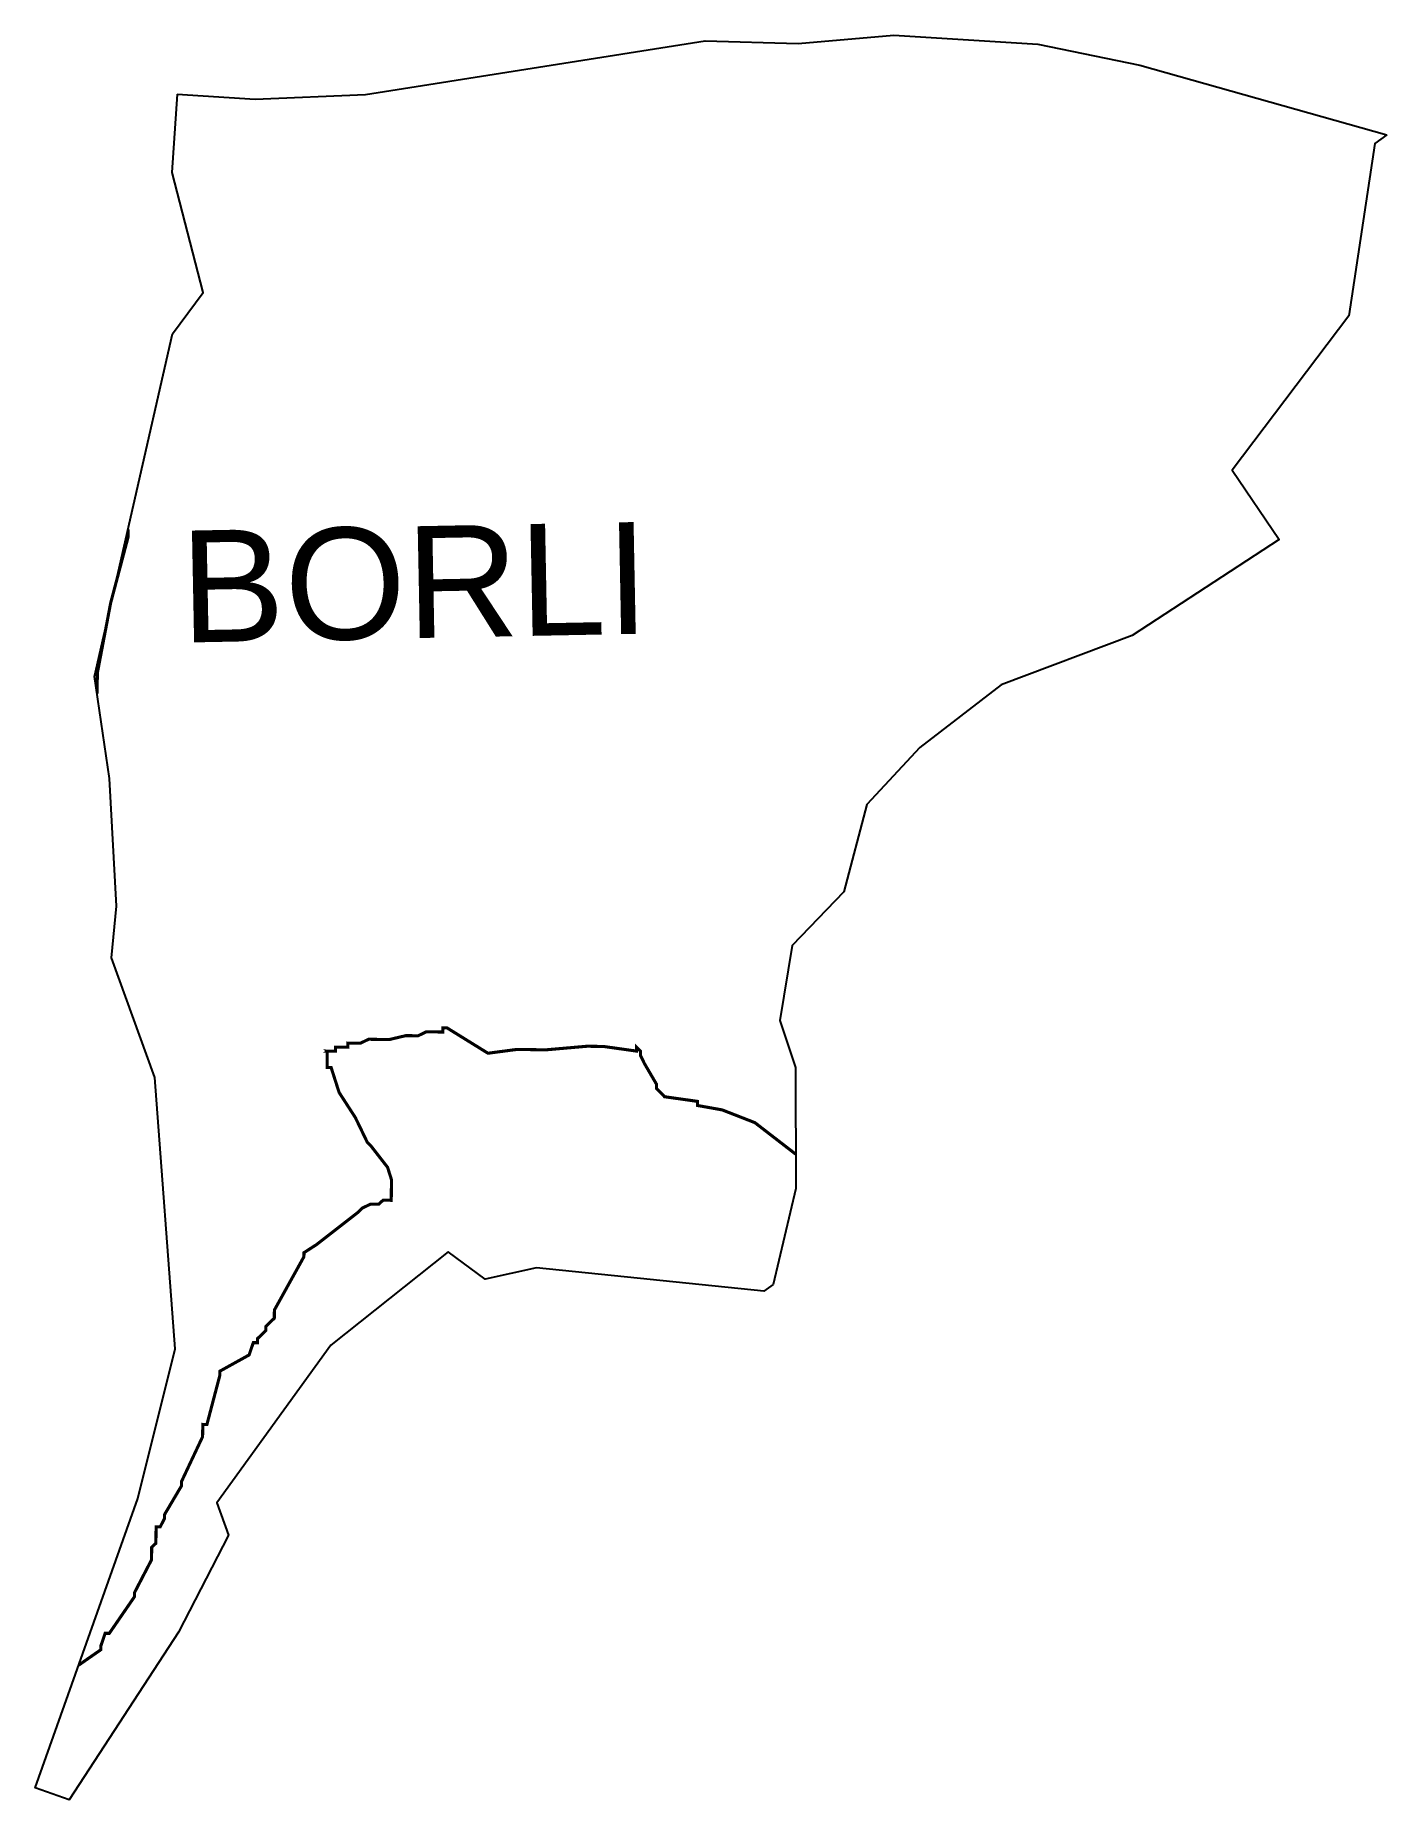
# Model space of a CAD drawing. Header units: metres. Extents: x 279413 to 280727, y 2047192 to 2048907.
import ezdxf

# ---------------------------------------------------------------- set-up
doc = ezdxf.new("R2010")
doc.units = ezdxf.units.M
for name, color, linetype in [('A-BLDG', 7, 'Continuous'), ('HAZARDS LINE', 1, 'Continuous'), ('village', 3, 'Continuous'), ('VILLAGE NAME', 250, 'Continuous')]:
    doc.layers.add(name, color=color, linetype=linetype)
doc.styles.get("Standard").update_dxf_attribs({"font": 'simplex.shx'})

msp = doc.modelspace()

# ---------------------------------------------------------------- linework, layer by layer
at = {"layer": 'A-BLDG', "color": 3, "flags": 128}
msp.add_lwpolyline([(279546.4, 2048773.8), (279551.5, 2048850.1)], dxfattribs=at)
at = {"layer": 'HAZARDS LINE', "lineweight": 18, "const_width": 3}
for points in [[(279473.5, 2048267.2), (279473.7, 2048287.1), (279486.6, 2048355.1), (279503.5, 2048419), (279503.6, 2048426.8)], [(280152.5, 2047819.3), (280112.9, 2047849.9), (280081.1, 2047862.3), (280057.1, 2047866.6), (280057.1, 2047870.6), (280025.1, 2047875.1), (280017.2, 2047883.2), (280017.3, 2047887.2), (280005.5, 2047907.4), (280001.6, 2047915.5), (280001.7, 2047919.5), (279997.7, 2047923.5), (279997.7, 2047919.5), (279965.7, 2047924), (279949.7, 2047924.2), (279909.6, 2047920.7), (279881.5, 2047921.1), (279853.4, 2047917.4), (279813.7, 2047942), (279809.7, 2047942.1), (279809.6, 2047938), (279793.6, 2047938.3), (279785.5, 2047934.4), (279773.5, 2047934.5), (279757.4, 2047930.7), (279737.4, 2047931), (279729.3, 2047927.1), (279717.3, 2047927.3), (279717.3, 2047923.2), (279705.3, 2047923.4), (279705.2, 2047919.4), (279697.2, 2047919.5), (279697, 2047903.5), (279701, 2047903.4), (279708.7, 2047879.3), (279716.5, 2047867.2), (279724.4, 2047855), (279728.3, 2047847), (279736.1, 2047830.8), (279740, 2047826.8), (279755.8, 2047806.5), (279759.6, 2047794.5), (279759.4, 2047774.4), (279751.4, 2047774.5), (279747.3, 2047770.6), (279739.3, 2047770.7), (279731.2, 2047766.8), (279727.2, 2047762.8), (279686.7, 2047731.3), (279674.6, 2047723.5), (279674.5, 2047719.5), (279645.8, 2047667.7), (279645.7, 2047659.7), (279641.6, 2047655.8), (279637.5, 2047651.8), (279637.5, 2047647.8), (279629.4, 2047639.9), (279629.3, 2047635.9), (279625.3, 2047636), (279621.2, 2047624), (279592.9, 2047608.3), (279592.8, 2047604.3), (279580.2, 2047556.4), (279576.2, 2047556.5), (279576, 2047544.5), (279555.4, 2047500.7), (279555.4, 2047496.6), (279539, 2047468.8), (279538.9, 2047464.8), (279534.8, 2047456.9), (279530.8, 2047456.9), (279530.6, 2047440.9), (279526.5, 2047436.9), (279526.4, 2047424.9), (279509.9, 2047393.1), (279509.9, 2047389.1), (279485.3, 2047353.3), (279481.3, 2047353.4), (279477.2, 2047341.4), (279477.1, 2047337.4), (279455.7, 2047322.5)]]:
    msp.add_lwpolyline(points, dxfattribs=at)
at = {"layer": 'HAZARDS LINE', "lineweight": 0, "const_width": 3}
msp.add_lwpolyline([(279693.2, 2047919.6), (279697.2, 2047919.5)], close=True, dxfattribs=at)
at = {"layer": 'village', "color": 3, "true_color": 0x00ff00}
for points in [[(279551.2, 2048850.1, 0), (279627.1, 2048845, 0), (279734.3, 2048849.7, 0), (280064.4, 2048901.8, 0), (280154.8, 2048899.3, 0), (280247.8, 2048907.2, 0), (280387.8, 2048898.7, 0), (280487, 2048878.2, 0), (280727.1, 2048810.5, 0)], [(280727.1, 2048810.5, 0), (280715.4, 2048802.1, 0), (280690.4, 2048634.3, 0), (280576.7, 2048484.4, 0), (280622.7, 2048417.1, 0), (280479.7, 2048323.5, 0), (280352.2, 2048275.5, 0), (280273.2, 2048214.8, 0), (280221.6, 2048159.2, 0), (280199.5, 2048074.2, 0), (280149, 2048022.1, 0), (280137.1, 2047949.3, 0), (280152.4, 2047903.5, 0), (280152.6, 2047785.9, 0), (280130.7, 2047692.5, 0), (280121.7, 2047685.9, 0), (279900.6, 2047708.6, 0), (279850.7, 2047697.6, 0), (279814.8, 2047724.4, 0), (279700.7, 2047633.5, 0), (279589.7, 2047480.2, 0), (279601.3, 2047448.9, 0), (279552.7, 2047354.6, 0), (279446.3, 2047191.5, 0), (279413.4, 2047203.1, 0), (279513.1, 2047484.4, 0), (279549.4, 2047630, 0), (279529.5, 2047893.9, 0), (279487.3, 2048010.1, 0), (279492.4, 2048060.5, 0), (279485.4, 2048184.7, 0), (279471, 2048283.7, 0), (279546.9, 2048616.8, 0), (279576.5, 2048657.1, 0), (279546.4, 2048773.8, 0)]]:
    msp.add_polyline3d(points, dxfattribs=at)

# ---------------------------------------------------------------- texts
at = {"layer": 'VILLAGE NAME', "insert": (279553.2, 2048425.4), "char_height": 108.748, "attachment_point": 1, "rotation": 1.1028}
msp.add_mtext_dynamic_manual_height_columns('{\\fArial|b0|i0|c0|p34;BORLI}', width=726.929, gutter_width=543.7, heights=[0], dxfattribs=at)

doc.saveas('drawing.dxf')
